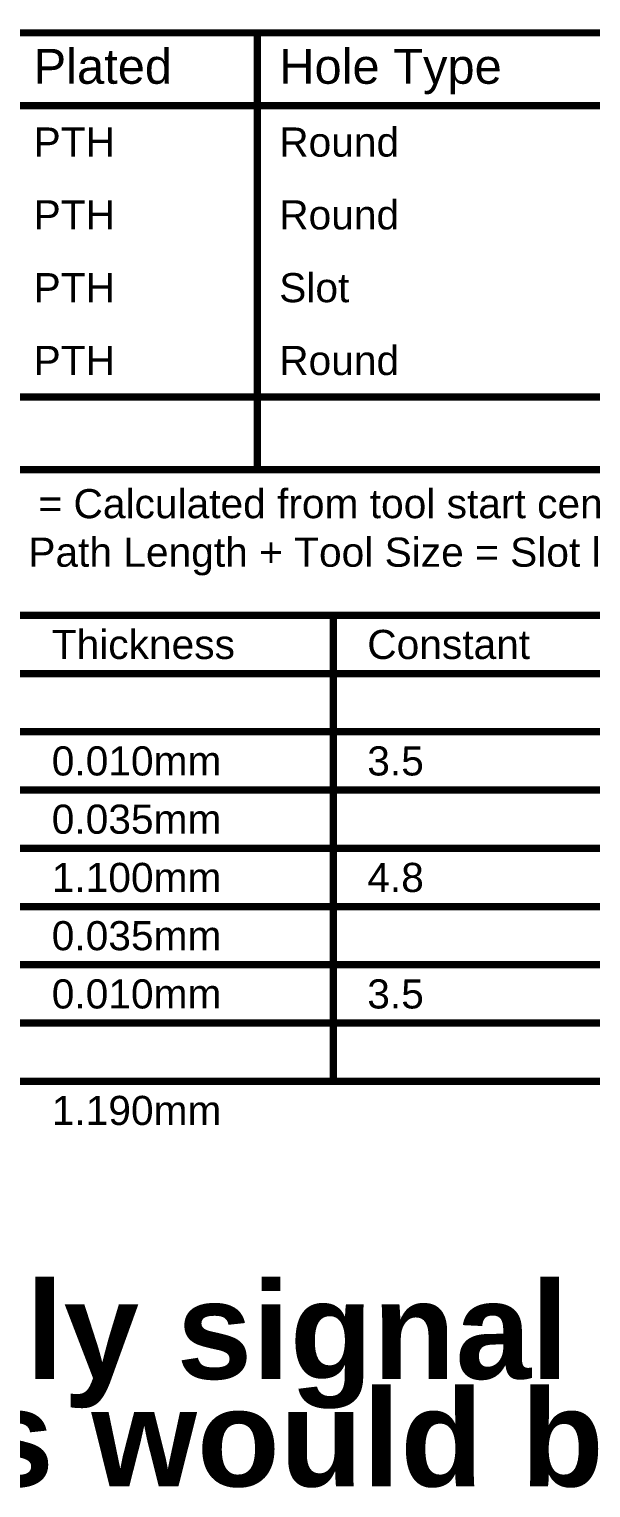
# Model space of a CAD drawing. Header units: inches. Extents: x 0 to 446, y -21 to 70.
# Drawn here: x 162 to 191.4, y -20.7 to 55.7 of the extents above; entities that cross this region are included whole.
import ezdxf

# ---------------------------------------------------------------- set-up
doc = ezdxf.new("R2010")
doc.units = ezdxf.units.IN
doc.layers.add('Drill Drawing', color=1, linetype='Continuous')
doc.layers.add('Fabrication', color=76, linetype='Continuous')
doc.styles.add('Arial', font='', dxfattribs={"height": 0.2})
doc.styles.add('Arial_Bold', font='', dxfattribs={"height": 0.2})
doc.styles.get('Arial').set_extended_font_data('Arial')
doc.styles.get('Arial_Bold').set_extended_font_data('Arial', bold=True)

msp = doc.modelspace()

# ---------------------------------------------------------------- linework, layer by layer
at = {"layer": 'Drill Drawing'}
for points in [[(105.943, 55.463, 0.381, 0.381, 0), (445.496, 55.463, 0.381, 0.381, 0)], [(173.921, 32.603, 0.381, 0.381, 0), (173.921, 55.463, 0.381, 0.381, 0)], [(105.943, 51.653, 0.381, 0.381, 0), (445.496, 51.653, 0.381, 0.381, 0)], [(105.943, 36.413, 0.381, 0.381, 0), (445.496, 36.413, 0.381, 0.381, 0)], [(105.943, 32.603, 0.381, 0.381, 0), (445.496, 32.603, 0.381, 0.381, 0)]]:
    msp.add_lwpolyline(points, format="xyseb", dxfattribs=at)
for points in [[(173.825, 55.463, 0.191, 0.191, 1), (174.016, 55.463, 0.191, 0.191, 1)], [(173.825, 32.603, 0.191, 0.191, 1), (174.016, 32.603, 0.191, 0.191, 1)]]:
    msp.add_lwpolyline(points, format="xyseb", close=True, dxfattribs=at)
at = {"layer": 'Fabrication'}
for points in [[(105.52, 24.983, 0.381, 0.381, 0), (220.806, 24.983, 0.381, 0.381, 0)], [(177.892, 0.599, 0.381, 0.381, 0), (177.892, 24.983, 0.381, 0.381, 0)], [(105.52, 21.935, 0.381, 0.381, 0), (220.806, 21.935, 0.381, 0.381, 0)], [(161.386, 18.887, 0.381, 0.381, 0), (177.892, 18.887, 0.381, 0.381, 0)], [(177.892, 18.887, 0.381, 0.381, 0), (192.366, 18.887, 0.381, 0.381, 0)], [(161.386, 15.839, 0.381, 0.381, 0), (177.892, 15.839, 0.381, 0.381, 0)], [(177.892, 15.839, 0.381, 0.381, 0), (192.366, 15.839, 0.381, 0.381, 0)], [(161.386, 12.791, 0.381, 0.381, 0), (177.892, 12.791, 0.381, 0.381, 0)], [(177.892, 12.791, 0.381, 0.381, 0), (192.366, 12.791, 0.381, 0.381, 0)], [(161.386, 9.743, 0.381, 0.381, 0), (177.892, 9.743, 0.381, 0.381, 0)], [(177.892, 9.743, 0.381, 0.381, 0), (192.366, 9.743, 0.381, 0.381, 0)], [(161.386, 6.695, 0.381, 0.381, 0), (177.892, 6.695, 0.381, 0.381, 0)], [(177.892, 6.695, 0.381, 0.381, 0), (192.366, 6.695, 0.381, 0.381, 0)], [(161.386, 3.647, 0.381, 0.381, 0), (177.892, 3.647, 0.381, 0.381, 0)], [(177.892, 3.647, 0.381, 0.381, 0), (192.366, 3.647, 0.381, 0.381, 0)], [(161.386, 0.599, 0.381, 0.381, 0), (177.892, 0.599, 0.381, 0.381, 0)], [(177.892, 0.599, 0.381, 0.381, 0), (192.366, 0.599, 0.381, 0.381, 0)]]:
    msp.add_lwpolyline(points, format="xyseb", dxfattribs=at)
for points in [[(177.796, 24.983, 0.191, 0.191, 1), (177.987, 24.983, 0.191, 0.191, 1)], [(177.796, 18.887, 0.191, 0.191, 1), (177.987, 18.887, 0.191, 0.191, 1)], [(177.796, 18.887, 0.191, 0.191, 1), (177.987, 18.887, 0.191, 0.191, 1)], [(177.796, 15.839, 0.191, 0.191, 1), (177.987, 15.839, 0.191, 0.191, 1)], [(177.796, 15.839, 0.191, 0.191, 1), (177.987, 15.839, 0.191, 0.191, 1)], [(177.796, 12.791, 0.191, 0.191, 1), (177.987, 12.791, 0.191, 0.191, 1)], [(177.796, 12.791, 0.191, 0.191, 1), (177.987, 12.791, 0.191, 0.191, 1)], [(177.796, 9.743, 0.191, 0.191, 1), (177.987, 9.743, 0.191, 0.191, 1)], [(177.796, 9.743, 0.191, 0.191, 1), (177.987, 9.743, 0.191, 0.191, 1)], [(177.796, 6.695, 0.191, 0.191, 1), (177.987, 6.695, 0.191, 0.191, 1)], [(177.796, 6.695, 0.191, 0.191, 1), (177.987, 6.695, 0.191, 0.191, 1)], [(177.796, 3.647, 0.191, 0.191, 1), (177.987, 3.647, 0.191, 0.191, 1)], [(177.796, 3.647, 0.191, 0.191, 1), (177.987, 3.647, 0.191, 0.191, 1)], [(177.796, 0.599, 0.191, 0.191, 1), (177.987, 0.599, 0.191, 0.191, 1)], [(177.796, 0.599, 0.191, 0.191, 1), (177.987, 0.599, 0.191, 0.191, 1)], [(177.796, 0.599, 0.191, 0.191, 1), (177.987, 0.599, 0.191, 0.191, 1)]]:
    msp.add_lwpolyline(points, format="xyseb", close=True, dxfattribs=at)

# ---------------------------------------------------------------- texts
at = {"layer": 'Drill Drawing', "style": 'Arial'}
for s, height, p in [('Plated', 1.8288, (162.214, 52.796)), ('Hole Type', 1.8288, (175.064, 52.796)), ('PTH', 1.524, (162.214, 48.986)), ('Round', 1.524, (175.064, 48.986)), ('PTH', 1.524, (162.214, 45.176)), ('Round', 1.524, (175.064, 45.176)), ('PTH', 1.524, (162.214, 41.366)), ('Slot', 1.524, (175.064, 41.366)), ('PTH', 1.524, (162.214, 37.556)), ('Round', 1.524, (175.064, 37.556)), ('= Calculated from tool start centre position to tool end centre position.', 1.524, (162.467, 30.064)), (' = Routed Path Length + Tool Size = Slot length as defined in the PCB layout', 1.524, (152.056, 27.525))]:
    msp.add_text(s, height=height, dxfattribs=at).set_placement(p)
at = {"layer": 'Fabrication'}
for s, height, style, p in [('Thickness', 1.524, 'Arial', (163.164, 22.697)), ('Constant', 1.524, 'Arial', (179.67, 22.697)), ('0.010mm', 1.524, 'Arial', (163.164, 16.601)), ('3.5', 1.524, 'Arial', (179.67, 16.601)), ('0.035mm', 1.524, 'Arial', (163.164, 13.553)), ('1.100mm', 1.524, 'Arial', (163.164, 10.505)), ('4.8', 1.524, 'Arial', (179.67, 10.505)), ('0.035mm', 1.524, 'Arial', (163.164, 7.457)), ('0.010mm', 1.524, 'Arial', (163.164, 4.409)), ('3.5', 1.524, 'Arial', (179.67, 4.409)), ('1.190mm', 1.524, 'Arial', (163.164, -1.687)), ('1.Top layer is only signal layer in PCB', 5.08, 'Arial_Bold', (105.819, -14.974)), ('2. PCB thickness would be 1.2mm', 5.08, 'Arial_Bold', (105.692, -20.601))]:
    msp.add_text(s, height=height, dxfattribs=dict(at, style=style)).set_placement(p)

doc.saveas('drawing.dxf')
